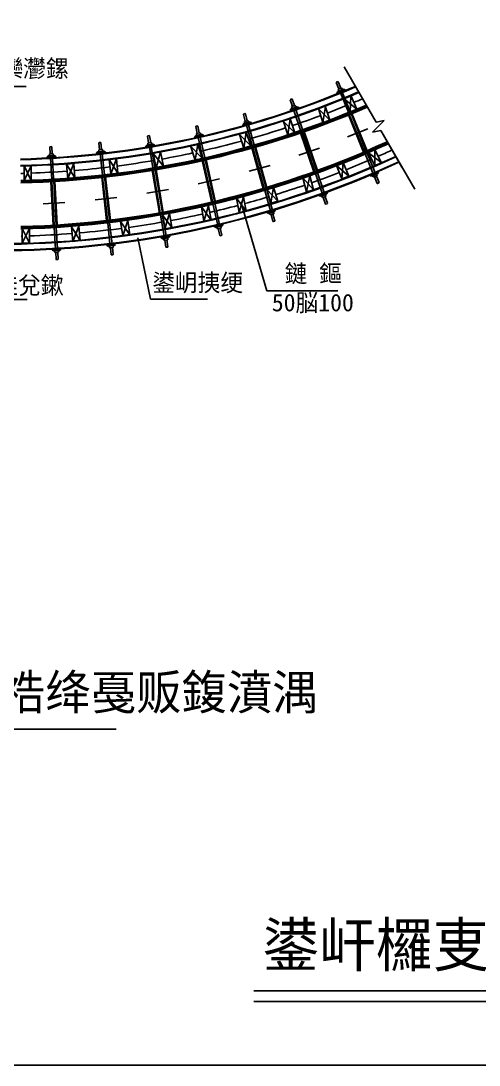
# Model space of a CAD drawing. Header units: metres. Extents: x 0 to 193, y 0 to 136.
# Drawn here: x 58.7 to 96.5, y 0 to 86.2 of the extents above; entities that cross this region are included whole.
import ezdxf

# ---------------------------------------------------------------- set-up
doc = ezdxf.new("R2010")
doc.units = ezdxf.units.M
doc.layers.add(' ', color=7, linetype='Continuous')

msp = doc.modelspace()

# ---------------------------------------------------------------- linework, layer by layer
at = {"layer": ' '}
for p, q in [((85.38, 82.37), (88.02, 77.79)), ((84.79, 80.22), (85.46, 80.49)), ((80.94, 78.8), (81.63, 79.03)), ((77.03, 77.59), (77.72, 77.78)), ((88.69, 77.94), (87.73, 76.97)), ((88.02, 77.79), (88.69, 77.94)), ((73.05, 76.59), (73.75, 76.75)), ((85.68, 76.58), (87.34, 77.26)), ((87.73, 76.97), (88.41, 77.11)), ((88.41, 77.11), (91.21, 72.26)), ((88.41, 77.11), (90.16, 74.08)), ((69.03, 75.81), (69.74, 75.93)), ((60.88, 74.93), (61.6, 74.97)), ((64.97, 75.26), (65.68, 75.34)), ((81.64, 75.08), (83.35, 75.66)), ((58.98, 74.18), (59.58, 74.18)), ((62.48, 74.34), (63.08, 74.39)), ((66, 74.71), (66.6, 74.77)), ((77.55, 73.74), (79.28, 74.23)), ((87.55, 73.38), (88.22, 73.65)), ((73.36, 72.72), (75.12, 73.12)), ((64.85, 71.38), (66.64, 71.58)), ((69.12, 71.94), (70.9, 72.23)), ((83.33, 71.72), (84.01, 71.95)), ((60.55, 71.07), (62.35, 71.16)), ((79.03, 70.31), (79.73, 70.5)), ((74.69, 69.17), (75.39, 69.32)), ((70.28, 68.24), (71, 68.36)), ((61.3, 67.26), (62.02, 67.3)), ((65.81, 67.63), (66.52, 67.71))]:
    msp.add_line(p, q, dxfattribs=at)
for centre, radius, start, end in [((56.9, 149.56), 74.83, 271.36, 293.14), ((56.9, 149.56), 74.88, 271.36, 293.15), ((56.9, 149.56), 75.36, 271.36, 293.19), ((56.9, 149.56), 75.41, 271.36, 293.19), ((56.9, 149.56), 76.01, 292.66, 293.25), ((56.9, 149.56), 76.61, 271.36, 293.32), ((56.9, 149.56), 76.66, 271.36, 293.32), ((56.9, 149.56), 76.7, 271.36, 293.32), ((56.9, 149.56), 76.75, 271.36, 293.32), ((56.9, 149.56), 76.8, 271.36, 293.32), ((56.9, 149.56), 76.01, 290.9, 292.21), ((56.9, 149.56), 76.01, 288.58, 290.45), ((56.9, 149.56), 76.01, 285.73, 288.13), ((56.9, 145.77), 76.61, 271.36, 294.72), ((56.9, 145.77), 76.66, 271.36, 294.73), ((56.9, 145.77), 76.7, 271.36, 294.73), ((56.9, 145.77), 76.75, 271.36, 294.73), ((56.9, 145.77), 76.8, 271.36, 294.74), ((56.9, 149.56), 76.01, 282.62, 285.27), ((56.9, 145.77), 78, 271.36, 294.82), ((56.9, 149.56), 76.01, 280.2, 282.16), ((56.9, 145.77), 77.4, 293.85, 294.74), ((56.9, 145.77), 78.05, 271.36, 294.82), ((56.95, 145.24), 78, 271.36, 294.98), ((56.95, 145.24), 78.05, 271.36, 294.98), ((56.9, 149.56), 76.01, 274.7, 276.93), ((56.9, 149.56), 76.01, 277.38, 279.74), ((56.9, 145.77), 77.4, 291.72, 293.4), ((56.9, 149.56), 76.01, 271.36, 271.57), ((56.9, 149.56), 76.01, 272.02, 274.25), ((56.9, 145.77), 77.4, 289.47, 291.28), ((56.9, 145.77), 77.4, 287.17, 289.03), ((56.9, 145.77), 77.4, 285.2, 286.73), ((56.9, 145.77), 77.4, 282.99, 284.76), ((56.9, 145.77), 77.4, 280.56, 282.54), ((56.9, 145.77), 77.4, 274.92, 277.52), ((56.9, 145.77), 77.4, 277.97, 280.11), ((56.9, 145.77), 77.4, 271.36, 271.42), ((56.9, 145.77), 77.4, 271.86, 274.48)]:
    msp.add_arc(centre, radius, start, end, dxfattribs=at)
for p, q in [((84.76, 81.1), (84.74, 81.07)), ((84.96, 80.54), (84.74, 81.07)), ((84.76, 81.1), (84.87, 81.15)), ((84.87, 81.15), (84.9, 81.13)), ((85.11, 80.6), (84.9, 81.13)), ((53.31, 80.73), (59.16, 80.73)), ((84.79, 80.22), (84.87, 80.34)), ((84.81, 80.16), (84.79, 80.22)), ((84.87, 80.34), (85.31, 80.52)), ((84.89, 80.51), (85.18, 80.63)), ((84.95, 80.38), (84.89, 80.51)), ((85.74, 78.61), (85.09, 80.21)), ((85.24, 80.49), (85.18, 80.63)), ((85.89, 78.68), (85.24, 80.28)), ((85.46, 80.49), (85.31, 80.52)), ((85.46, 80.49), (85.33, 80.44)), ((85.48, 80.43), (85.46, 80.49)), ((80.96, 79.68), (80.95, 79.65)), ((81.13, 79.1), (80.95, 79.65)), ((80.96, 79.68), (81.07, 79.72)), ((81.07, 79.72), (81.1, 79.7)), ((81.29, 79.16), (81.1, 79.7)), ((85.89, 78.61), (85.4, 79.72)), ((86.44, 78.86), (85.4, 79.71)), ((85.89, 78.61), (85.95, 79.95)), ((86.44, 78.86), (85.93, 79.99)), ((77.09, 78.46), (77.08, 78.43)), ((77.23, 77.88), (77.08, 78.43)), ((77.09, 78.46), (77.21, 78.5)), ((77.21, 78.5), (77.24, 78.48)), ((77.39, 77.92), (77.24, 78.48)), ((80.94, 78.8), (81.03, 78.91)), ((80.97, 78.73), (80.94, 78.8)), ((81.03, 78.91), (81.49, 79.07)), ((81.06, 79.08), (81.36, 79.18)), ((81.11, 78.94), (81.06, 79.08)), ((81.8, 77.14), (81.24, 78.77)), ((81.41, 79.04), (81.36, 79.18)), ((81.96, 77.19), (81.4, 78.83)), ((81.63, 79.03), (81.49, 79.07)), ((81.63, 79.03), (81.5, 78.99)), ((81.65, 78.96), (81.63, 79.03)), ((83.64, 77.76), (83.27, 78.92)), ((84.21, 77.95), (83.27, 78.9)), ((83.64, 77.76), (83.84, 79.09)), ((84.21, 77.95), (83.83, 79.13)), ((86.99, 75.32), (85.74, 78.41)), ((87.02, 75.33), (85.77, 78.42)), ((87.06, 75.35), (85.81, 78.43)), ((87.21, 75.41), (85.96, 78.5)), ((87.24, 75.43), (86, 78.51)), ((86.03, 78.52), (86.01, 78.48)), ((87.28, 75.44), (86.03, 78.52)), ((77.03, 77.59), (77.12, 77.7)), ((77.05, 77.52), (77.03, 77.59)), ((77.12, 77.7), (77.58, 77.83)), ((77.16, 77.86), (77.46, 77.94)), ((77.2, 77.72), (77.16, 77.86)), ((77.79, 75.88), (77.33, 77.54)), ((77.5, 77.8), (77.46, 77.94)), ((77.96, 75.93), (77.49, 77.59)), ((77.72, 77.78), (77.58, 77.83)), ((77.72, 77.78), (77.59, 77.74)), ((77.74, 77.71), (77.72, 77.78)), ((80.74, 76.75), (80.35, 77.94)), ((81.31, 76.93), (80.37, 77.89)), ((80.74, 76.75), (80.94, 78.08)), ((81.31, 76.93), (80.94, 78.08)), ((85.82, 78.31), (85.8, 78.27)), ((85.84, 78.26), (85.82, 78.22)), ((85.86, 78.21), (85.84, 78.17)), ((85.88, 78.16), (85.86, 78.12)), ((85.94, 78.01), (85.92, 77.97)), ((85.96, 77.96), (85.94, 77.92)), ((85.98, 77.91), (85.96, 77.87)), ((86, 77.86), (85.98, 77.82)), ((86.06, 77.71), (86.04, 77.67)), ((86.08, 77.66), (86.06, 77.62)), ((86.09, 78.37), (86.07, 78.33)), ((86.11, 78.32), (86.09, 78.28)), ((86.13, 78.27), (86.11, 78.23)), ((86.15, 78.22), (86.13, 78.18)), ((86.21, 78.07), (86.19, 78.03)), ((86.23, 78.02), (86.21, 77.98)), ((86.25, 77.97), (86.23, 77.93)), ((86.27, 77.92), (86.25, 77.88)), ((86.33, 77.77), (86.31, 77.73)), ((69.19, 76.68), (69.17, 76.65)), ((69.19, 76.68), (69.31, 76.7)), ((69.31, 76.7), (69.33, 76.68)), ((69.43, 76.11), (69.33, 76.68)), ((73.05, 76.59), (73.15, 76.7)), ((73.16, 77.46), (73.15, 77.43)), ((73.27, 76.87), (73.15, 77.43)), ((73.15, 76.7), (73.62, 76.8)), ((73.16, 77.46), (73.28, 77.49)), ((73.2, 76.86), (73.51, 76.92)), ((73.23, 76.72), (73.2, 76.86)), ((73.28, 77.49), (73.31, 77.47)), ((73.44, 76.91), (73.31, 77.47)), ((73.54, 76.78), (73.51, 76.92)), ((73.75, 76.75), (73.62, 76.8)), ((73.75, 76.75), (73.62, 76.72)), ((73.77, 76.68), (73.75, 76.75)), ((77.11, 75.66), (76.73, 76.85)), ((77.68, 75.84), (76.74, 76.8)), ((77.11, 75.66), (77.31, 76.98)), ((77.68, 75.84), (77.31, 76.98)), ((82.9, 73.71), (81.8, 76.93)), ((82.93, 73.72), (81.83, 76.94)), ((81.87, 76.84), (81.85, 76.79)), ((83.03, 73.55), (81.86, 76.96)), ((81.89, 76.78), (81.86, 76.74)), ((81.9, 76.73), (81.88, 76.69)), ((81.92, 76.68), (81.9, 76.64)), ((83.19, 73.6), (82.02, 77.01)), ((83.16, 73.8), (82.06, 77.02)), ((82.09, 77.03), (82.07, 76.99)), ((83.19, 73.81), (82.09, 77.03)), ((82.14, 76.88), (82.12, 76.83)), ((82.16, 76.83), (82.14, 76.78)), ((82.18, 76.78), (82.16, 76.73)), ((82.2, 76.73), (82.17, 76.68)), ((86.18, 77.41), (86.16, 77.37)), ((86.2, 77.36), (86.18, 77.32)), ((86.22, 77.31), (86.2, 77.27)), ((86.24, 77.26), (86.22, 77.22)), ((86.3, 77.11), (86.28, 77.07)), ((86.32, 77.06), (86.3, 77.02)), ((86.34, 77.01), (86.32, 76.97)), ((86.36, 76.96), (86.34, 76.92)), ((86.42, 76.81), (86.4, 76.77)), ((86.44, 76.76), (86.42, 76.72)), ((86.45, 77.47), (86.43, 77.43)), ((86.46, 76.72), (86.44, 76.67)), ((86.47, 77.42), (86.45, 77.38)), ((86.49, 77.37), (86.48, 77.33)), ((86.52, 77.32), (86.5, 77.28)), ((86.58, 77.17), (86.56, 77.13)), ((86.6, 77.12), (86.58, 77.08)), ((86.62, 77.07), (86.6, 77.03)), ((86.64, 77.02), (86.62, 76.98)), ((86.7, 76.87), (86.68, 76.83)), ((86.72, 76.82), (86.7, 76.78)), ((86.74, 76.77), (86.72, 76.73)), ((86.76, 76.72), (86.74, 76.68)), ((65.17, 76.11), (65.15, 76.09)), ((65.21, 75.52), (65.15, 76.09)), ((65.17, 76.11), (65.29, 76.13)), ((65.29, 76.13), (65.32, 76.11)), ((65.38, 75.53), (65.32, 76.11)), ((69.03, 75.81), (69.13, 75.92)), ((69.13, 75.92), (69.61, 75.99)), ((69.26, 76.08), (69.17, 76.65)), ((69.19, 76.07), (69.5, 76.12)), ((69.21, 75.93), (69.19, 76.07)), ((69.52, 75.98), (69.5, 76.12)), ((69.74, 75.93), (69.6, 75.91)), ((69.74, 75.93), (69.61, 75.99)), ((69.75, 75.86), (69.74, 75.93)), ((73.11, 74.65), (72.72, 75.84)), ((73.07, 76.52), (73.05, 76.59)), ((73.11, 74.65), (73.31, 75.98)), ((73.68, 74.83), (73.31, 75.98)), ((73.72, 74.85), (73.35, 76.53)), ((73.89, 74.88), (73.51, 76.57)), ((81.97, 76.53), (81.95, 76.48)), ((81.99, 76.48), (81.97, 76.43)), ((82.01, 76.43), (81.98, 76.38)), ((82.02, 76.38), (82, 76.33)), ((82.08, 76.22), (82.05, 76.18)), ((82.09, 76.17), (82.07, 76.13)), ((82.18, 75.92), (82.16, 75.87)), ((82.2, 75.87), (82.18, 75.82)), ((82.22, 75.82), (82.19, 75.77)), ((82.25, 76.57), (82.23, 76.53)), ((82.27, 76.52), (82.24, 76.48)), ((82.28, 76.47), (82.26, 76.43)), ((82.3, 76.42), (82.28, 76.38)), ((82.35, 76.27), (82.33, 76.22)), ((82.46, 75.96), (82.44, 75.92)), ((82.48, 75.91), (82.45, 75.87)), ((82.49, 75.86), (82.47, 75.81)), ((86.48, 76.67), (86.46, 76.62)), ((86.54, 76.52), (86.52, 76.47)), ((86.56, 76.47), (86.54, 76.42)), ((86.58, 76.42), (86.56, 76.37)), ((86.6, 76.37), (86.58, 76.32)), ((86.67, 76.22), (86.65, 76.17)), ((87.06, 75.35), (86.67, 76.3)), ((86.69, 76.17), (86.67, 76.12)), ((86.71, 76.12), (86.69, 76.07)), ((86.73, 76.07), (86.71, 76.02)), ((86.79, 75.92), (86.77, 75.87)), ((86.81, 75.87), (86.79, 75.82)), ((86.82, 76.57), (86.8, 76.53)), ((86.83, 75.82), (86.81, 75.77)), ((86.84, 76.52), (86.82, 76.48)), ((87.21, 75.41), (86.83, 76.36)), ((86.86, 76.47), (86.84, 76.43)), ((86.88, 76.42), (86.86, 76.38)), ((86.94, 76.27), (86.92, 76.23)), ((86.96, 76.23), (86.94, 76.18)), ((86.98, 76.18), (86.96, 76.13)), ((87, 76.13), (86.98, 76.08)), ((87.06, 75.98), (87.04, 75.93)), ((87.08, 75.93), (87.06, 75.88)), ((87.1, 75.88), (87.08, 75.83)), ((87.12, 75.83), (87.1, 75.78)), ((60.88, 74.93), (60.99, 75.02)), ((60.99, 75.02), (61.47, 75.05)), ((61.07, 75.17), (61.38, 75.18)), ((61.08, 75.02), (61.07, 75.17)), ((61.13, 75.77), (61.11, 75.75)), ((61.14, 75.17), (61.11, 75.75)), ((61.13, 75.77), (61.25, 75.78)), ((61.25, 75.78), (61.28, 75.76)), ((61.31, 75.18), (61.28, 75.76)), ((61.39, 75.04), (61.38, 75.18)), ((61.6, 74.97), (61.46, 74.96)), ((61.6, 74.97), (61.47, 75.05)), ((61.6, 74.9), (61.6, 74.97)), ((64.97, 75.26), (65.08, 75.36)), ((64.97, 75.19), (64.97, 75.26)), ((65.08, 75.36), (65.55, 75.41)), ((65.14, 75.51), (65.45, 75.54)), ((65.16, 75.36), (65.14, 75.51)), ((65.44, 73.45), (65.25, 75.17)), ((65.61, 73.47), (65.42, 75.19)), ((65.47, 75.4), (65.45, 75.54)), ((65.68, 75.34), (65.55, 75.41)), ((65.68, 75.34), (65.55, 75.32)), ((65.69, 75.27), (65.68, 75.34)), ((69.04, 75.74), (69.03, 75.81)), ((69.6, 74.04), (69.32, 75.74)), ((69.77, 74.06), (69.48, 75.77)), ((70.48, 74.17), (69.64, 75.22)), ((69.89, 74.04), (69.64, 75.22)), ((69.89, 74.04), (70.23, 75.34)), ((70.48, 74.17), (70.23, 75.34)), ((73.68, 74.83), (72.74, 75.79)), ((78.75, 72.21), (77.78, 75.68)), ((78.79, 72.22), (77.81, 75.69)), ((77.84, 75.58), (77.82, 75.53)), ((77.86, 75.52), (77.83, 75.48)), ((78.82, 72.23), (77.85, 75.7)), ((77.87, 75.47), (77.85, 75.43)), ((77.89, 75.42), (77.86, 75.38)), ((77.93, 75.26), (77.91, 75.22)), ((77.95, 75.21), (77.92, 75.17)), ((77.96, 75.16), (77.93, 75.12)), ((77.97, 75.11), (77.95, 75.06)), ((78.98, 72.28), (78.01, 75.74)), ((79.02, 72.29), (78.04, 75.75)), ((78.08, 75.76), (78.05, 75.72)), ((79.05, 72.3), (78.08, 75.76)), ((78.12, 75.61), (78.1, 75.56)), ((78.14, 75.55), (78.11, 75.51)), ((78.15, 75.5), (78.13, 75.46)), ((78.17, 75.45), (78.14, 75.41)), ((78.21, 75.29), (78.18, 75.25)), ((78.22, 75.24), (78.2, 75.2)), ((78.24, 75.19), (78.21, 75.15)), ((78.25, 75.14), (78.23, 75.09)), ((78.3, 74.98), (78.27, 74.94)), ((82.23, 75.76), (82.21, 75.72)), ((82.29, 75.61), (82.26, 75.57)), ((82.3, 75.56), (82.28, 75.51)), ((82.32, 75.51), (82.3, 75.46)), ((82.34, 75.46), (82.32, 75.41)), ((82.39, 75.31), (82.37, 75.26)), ((82.41, 75.25), (82.39, 75.21)), ((82.43, 75.2), (82.4, 75.16)), ((82.44, 75.15), (82.42, 75.11)), ((82.49, 75), (82.47, 74.95)), ((82.51, 75.81), (82.49, 75.76)), ((82.56, 75.66), (82.54, 75.61)), ((82.58, 75.61), (82.56, 75.56)), ((82.6, 75.55), (82.57, 75.51)), ((82.61, 75.5), (82.59, 75.46)), ((82.67, 75.35), (82.64, 75.3)), ((82.68, 75.3), (82.66, 75.25)), ((82.7, 75.25), (82.68, 75.2)), ((82.72, 75.2), (82.7, 75.15)), ((82.77, 75.04), (82.75, 75)), ((82.79, 74.99), (82.77, 74.95)), ((86.85, 75.77), (86.83, 75.72)), ((86.92, 75.59), (86.87, 75.61)), ((86.91, 75.62), (86.89, 75.57)), ((86.94, 75.54), (86.89, 75.56)), ((86.93, 75.57), (86.91, 75.52)), ((86.96, 75.49), (86.91, 75.51)), ((86.95, 75.52), (86.93, 75.47)), ((86.97, 75.47), (86.95, 75.42)), ((87.02, 75.34), (86.97, 75.36)), ((87.18, 75.69), (87.13, 75.71)), ((87.13, 75.17), (87.78, 73.54)), ((87.2, 75.64), (87.15, 75.66)), ((87.18, 75.68), (87.16, 75.63)), ((87.2, 75.63), (87.18, 75.58)), ((87.22, 75.58), (87.2, 75.53)), ((87.26, 75.49), (87.21, 75.51)), ((87.24, 75.53), (87.22, 75.48)), ((87.28, 75.44), (87.23, 75.46)), ((87.28, 75.23), (87.94, 73.61)), ((87.91, 74.21), (87.38, 75.29)), ((88.44, 74.48), (87.38, 75.29)), ((87.91, 74.21), (87.92, 75.55)), ((88.44, 74.48), (87.92, 75.55)), ((59.58, 72.98), (58.98, 74.18)), ((58.98, 72.98), (59.58, 74.18)), ((58.98, 72.98), (58.98, 74.18)), ((59.58, 72.98), (59.58, 74.18)), ((60.88, 74.86), (60.88, 74.93)), ((61.26, 73.1), (61.16, 74.83)), ((61.42, 73.11), (61.33, 74.83)), ((62.58, 73.14), (62.48, 74.34)), ((63.18, 73.2), (62.48, 74.34)), ((62.58, 73.14), (63.08, 74.39)), ((63.18, 73.2), (63.08, 74.39)), ((66.73, 73.58), (66, 74.71)), ((66.13, 73.52), (66, 74.71)), ((66.13, 73.52), (66.6, 74.77)), ((66.73, 73.58), (66.6, 74.77)), ((74.48, 71.13), (73.69, 74.64)), ((74.51, 71.14), (73.73, 74.65)), ((73.76, 74.54), (73.73, 74.5)), ((73.77, 74.49), (73.74, 74.44)), ((73.78, 74.43), (73.75, 74.39)), ((73.79, 74.38), (73.76, 74.34)), ((74.55, 71.15), (73.77, 74.66)), ((73.83, 74.22), (73.8, 74.18)), ((73.84, 74.17), (73.81, 74.13)), ((73.85, 74.12), (73.82, 74.08)), ((74.71, 71.18), (73.93, 74.7)), ((74.75, 71.19), (73.96, 74.7)), ((74, 74.71), (73.97, 74.67)), ((74.78, 71.2), (74, 74.71)), ((74.03, 74.55), (74.01, 74.51)), ((74.05, 74.5), (74.02, 74.46)), ((74.06, 74.45), (74.03, 74.4)), ((74.07, 74.39), (74.04, 74.35)), ((74.11, 74.24), (74.08, 74.19)), ((74.12, 74.18), (74.09, 74.14)), ((74.13, 74.13), (74.1, 74.09)), ((78.02, 74.95), (77.99, 74.91)), ((78.03, 74.9), (78.01, 74.86)), ((78.11, 74.64), (78.08, 74.6)), ((78.12, 74.59), (78.1, 74.55)), ((78.13, 74.54), (78.11, 74.49)), ((78.15, 74.49), (78.12, 74.44)), ((78.19, 74.33), (78.17, 74.29)), ((78.21, 74.28), (78.18, 74.23)), ((78.22, 74.23), (78.2, 74.18)), ((78.24, 74.18), (78.21, 74.13)), ((78.38, 74.67), (78.36, 74.63)), ((78.4, 74.62), (78.37, 74.58)), ((78.41, 74.57), (78.39, 74.52)), ((78.43, 74.52), (78.4, 74.47)), ((78.47, 74.36), (78.45, 74.32)), ((78.49, 74.31), (78.46, 74.26)), ((78.5, 74.26), (78.48, 74.21)), ((78.52, 74.2), (78.49, 74.16)), ((82.51, 74.95), (82.49, 74.9)), ((82.53, 74.9), (82.51, 74.85)), ((82.55, 74.85), (82.52, 74.8)), ((82.6, 74.69), (82.58, 74.65)), ((82.62, 74.64), (82.59, 74.6)), ((83.03, 73.55), (82.61, 74.78)), ((82.63, 74.59), (82.61, 74.55)), ((82.65, 74.54), (82.63, 74.5)), ((82.7, 74.39), (82.68, 74.34)), ((82.72, 74.34), (82.7, 74.29)), ((82.74, 74.29), (82.72, 74.24)), ((82.76, 74.23), (82.73, 74.19)), ((83.19, 73.6), (82.77, 74.83)), ((82.81, 74.94), (82.78, 74.9)), ((82.82, 74.89), (82.8, 74.85)), ((82.88, 74.74), (82.85, 74.69)), ((82.89, 74.69), (82.87, 74.64)), ((82.91, 74.64), (82.89, 74.59)), ((82.93, 74.59), (82.91, 74.54)), ((82.98, 74.43), (82.96, 74.39)), ((83, 74.38), (82.98, 74.34)), ((83.02, 74.33), (82.99, 74.28)), ((83.03, 74.28), (83.01, 74.23)), ((83.08, 74.14), (83.04, 74.16)), ((83.1, 74.09), (83.05, 74.11)), ((83.08, 74.13), (83.06, 74.08)), ((85.77, 73.35), (84.75, 74.22)), ((85.21, 73.12), (84.75, 74.22)), ((85.21, 73.12), (85.3, 74.46)), ((85.77, 73.35), (85.3, 74.46)), ((65.79, 69.68), (65.39, 73.26)), ((65.82, 69.68), (65.43, 73.26)), ((65.86, 69.68), (65.46, 73.26)), ((66.02, 69.7), (65.63, 73.28)), ((66.06, 69.71), (65.67, 73.29)), ((65.7, 73.29), (65.67, 73.25)), ((66.1, 69.71), (65.7, 73.29)), ((70.15, 70.28), (69.56, 73.84)), ((69.62, 73.73), (69.59, 73.69)), ((70.19, 70.29), (69.6, 73.84)), ((69.63, 73.67), (69.6, 73.63)), ((69.63, 73.62), (69.6, 73.58)), ((69.64, 73.57), (69.61, 73.53)), ((70.22, 70.3), (69.63, 73.85)), ((69.67, 73.41), (69.64, 73.37)), ((69.68, 73.36), (69.65, 73.31)), ((69.69, 73.3), (69.66, 73.26)), ((69.7, 73.25), (69.67, 73.21)), ((70.39, 70.32), (69.8, 73.87)), ((70.42, 70.33), (69.83, 73.88)), ((69.87, 73.89), (69.84, 73.84)), ((70.46, 70.34), (69.87, 73.89)), ((69.9, 73.73), (69.87, 73.68)), ((69.91, 73.67), (69.88, 73.63)), ((69.91, 73.62), (69.88, 73.58)), ((69.92, 73.57), (69.89, 73.53)), ((69.95, 73.41), (69.92, 73.37)), ((69.96, 73.35), (69.93, 73.31)), ((69.97, 73.3), (69.94, 73.26)), ((69.98, 73.25), (69.95, 73.21)), ((73.86, 74.07), (73.83, 74.02)), ((73.9, 73.91), (73.87, 73.86)), ((73.91, 73.86), (73.88, 73.81)), ((73.97, 73.59), (73.94, 73.55)), ((73.98, 73.54), (73.95, 73.5)), ((73.99, 73.49), (73.96, 73.44)), ((74, 73.43), (73.97, 73.39)), ((74.04, 73.28), (74.01, 73.23)), ((74.14, 74.08), (74.11, 74.04)), ((74.18, 73.92), (74.15, 73.88)), ((74.25, 73.61), (74.22, 73.56)), ((74.26, 73.55), (74.23, 73.51)), ((74.27, 73.5), (74.24, 73.46)), ((74.28, 73.45), (74.25, 73.41)), ((74.32, 73.29), (74.29, 73.25)), ((74.33, 73.24), (74.3, 73.19)), ((78.28, 74.02), (78.26, 73.98)), ((78.3, 73.97), (78.27, 73.92)), ((78.31, 73.92), (78.29, 73.87)), ((78.32, 73.86), (78.3, 73.82)), ((78.37, 73.71), (78.34, 73.66)), ((78.38, 73.66), (78.36, 73.61)), ((78.4, 73.6), (78.37, 73.56)), ((78.41, 73.55), (78.39, 73.51)), ((78.46, 73.4), (78.43, 73.35)), ((78.47, 73.35), (78.45, 73.3)), ((78.49, 73.29), (78.46, 73.25)), ((78.82, 72.23), (78.47, 73.48)), ((78.5, 73.24), (78.47, 73.2)), ((78.56, 74.05), (78.53, 74)), ((78.57, 74), (78.55, 73.95)), ((78.59, 73.95), (78.56, 73.9)), ((78.6, 73.89), (78.58, 73.85)), ((78.65, 73.74), (78.62, 73.69)), ((78.98, 72.28), (78.63, 73.52)), ((78.66, 73.69), (78.64, 73.64)), ((78.68, 73.63), (78.65, 73.59)), ((78.69, 73.58), (78.67, 73.54)), ((78.73, 73.43), (78.71, 73.38)), ((78.75, 73.37), (78.72, 73.33)), ((78.76, 73.32), (78.74, 73.28)), ((78.78, 73.27), (78.75, 73.23)), ((82.29, 72.05), (82.56, 73.37)), ((82.87, 72.21), (82.56, 73.37)), ((82.82, 74.06), (82.77, 74.08)), ((82.81, 74.08), (82.79, 74.04)), ((82.83, 74), (82.79, 74.03)), ((82.83, 74.03), (82.8, 73.99)), ((82.85, 73.95), (82.81, 73.98)), ((82.84, 73.98), (82.82, 73.93)), ((82.86, 73.93), (82.84, 73.88)), ((82.9, 73.8), (82.86, 73.82)), ((82.92, 73.75), (82.88, 73.77)), ((82.91, 73.78), (82.89, 73.73)), ((83.03, 73.55), (83.58, 71.93)), ((83.1, 74.08), (83.08, 74.03)), ((83.12, 74.02), (83.1, 73.98)), ((83.15, 73.93), (83.1, 73.96)), ((83.14, 73.97), (83.11, 73.93)), ((83.17, 73.88), (83.12, 73.91)), ((83.19, 73.83), (83.14, 73.85)), ((83.19, 73.61), (83.74, 71.99)), ((85.21, 73.12), (85.77, 73.35)), ((87.53, 73.45), (87.55, 73.38)), ((87.55, 73.38), (87.7, 73.35)), ((87.7, 73.35), (88.14, 73.53)), ((87.77, 73.38), (87.83, 73.25)), ((87.83, 73.25), (88.12, 73.37)), ((87.9, 73.28), (88.11, 72.74)), ((88.05, 73.34), (88.27, 72.81)), ((88.06, 73.5), (88.12, 73.37)), ((88.22, 73.65), (88.1, 73.6)), ((88.22, 73.65), (88.14, 73.53)), ((88.2, 73.72), (88.22, 73.65)), ((61.39, 69.31), (61.19, 72.9)), ((61.24, 72.79), (61.2, 72.75)), ((61.24, 72.74), (61.21, 72.7)), ((61.24, 72.68), (61.21, 72.65)), ((61.25, 72.63), (61.21, 72.59)), ((61.25, 72.47), (61.22, 72.43)), ((61.26, 72.41), (61.22, 72.38)), ((61.43, 69.31), (61.23, 72.91)), ((61.46, 69.31), (61.27, 72.91)), ((61.63, 69.32), (61.43, 72.92)), ((61.67, 69.32), (61.47, 72.92)), ((61.51, 72.92), (61.47, 72.88)), ((61.52, 72.76), (61.48, 72.72)), ((61.52, 72.71), (61.48, 72.67)), ((61.52, 72.65), (61.49, 72.61)), ((61.52, 72.6), (61.49, 72.56)), ((61.53, 72.44), (61.5, 72.4)), ((61.54, 72.38), (61.5, 72.34)), ((61.7, 69.33), (61.51, 72.92)), ((65.44, 73.14), (65.41, 73.1)), ((65.45, 73.09), (65.41, 73.05)), ((65.45, 73.04), (65.42, 73)), ((65.46, 72.98), (65.43, 72.94)), ((65.48, 72.82), (65.44, 72.78)), ((65.48, 72.77), (65.45, 72.73)), ((65.49, 72.72), (65.46, 72.68)), ((65.49, 72.66), (65.46, 72.62)), ((65.51, 72.5), (65.48, 72.46)), ((65.52, 72.45), (65.48, 72.41)), ((65.72, 73.13), (65.69, 73.09)), ((65.73, 73.07), (65.69, 73.03)), ((65.73, 73.02), (65.7, 72.98)), ((65.74, 72.97), (65.71, 72.93)), ((65.75, 72.81), (65.72, 72.77)), ((65.76, 72.75), (65.73, 72.71)), ((65.77, 72.7), (65.73, 72.66)), ((65.77, 72.65), (65.74, 72.61)), ((65.79, 72.48), (65.76, 72.45)), ((69.72, 73.09), (69.69, 73.05)), ((69.73, 73.04), (69.7, 73)), ((69.78, 72.77), (69.75, 72.73)), ((69.78, 72.72), (69.75, 72.68)), ((69.79, 72.66), (69.76, 72.62)), ((69.8, 72.61), (69.77, 72.57)), ((69.83, 72.45), (69.8, 72.41)), ((69.84, 72.4), (69.81, 72.36)), ((70, 73.09), (69.97, 73.05)), ((70.06, 72.77), (70.03, 72.73)), ((70.06, 72.72), (70.03, 72.67)), ((70.07, 72.66), (70.04, 72.62)), ((70.08, 72.61), (70.05, 72.57)), ((70.11, 72.45), (70.08, 72.41)), ((70.12, 72.4), (70.09, 72.36)), ((74.05, 73.22), (74.02, 73.18)), ((74.06, 73.17), (74.03, 73.13)), ((74.07, 73.12), (74.04, 73.08)), ((74.11, 72.96), (74.08, 72.92)), ((74.12, 72.91), (74.09, 72.87)), ((74.13, 72.86), (74.1, 72.81)), ((74.14, 72.8), (74.11, 72.76)), ((74.18, 72.65), (74.15, 72.6)), ((74.19, 72.59), (74.16, 72.55)), ((74.2, 72.54), (74.17, 72.5)), ((74.21, 72.49), (74.19, 72.44)), ((74.55, 71.15), (74.27, 72.41)), ((74.34, 73.19), (74.31, 73.14)), ((74.35, 73.13), (74.32, 73.09)), ((74.39, 72.98), (74.36, 72.93)), ((74.4, 72.92), (74.37, 72.88)), ((74.41, 72.87), (74.38, 72.83)), ((74.42, 72.82), (74.39, 72.77)), ((74.46, 72.66), (74.43, 72.62)), ((74.71, 71.18), (74.43, 72.45)), ((74.47, 72.61), (74.44, 72.56)), ((74.48, 72.55), (74.45, 72.51)), ((74.49, 72.5), (74.46, 72.46)), ((78.54, 73.09), (78.52, 73.04)), ((78.56, 73.03), (78.53, 72.99)), ((78.57, 72.98), (78.55, 72.94)), ((78.59, 72.93), (78.56, 72.89)), ((78.64, 72.75), (78.59, 72.77)), ((78.63, 72.77), (78.61, 72.73)), ((78.65, 72.7), (78.61, 72.72)), ((78.65, 72.72), (78.62, 72.68)), ((78.67, 72.64), (78.62, 72.67)), ((78.66, 72.67), (78.64, 72.63)), ((78.67, 72.62), (78.65, 72.57)), ((78.71, 72.49), (78.67, 72.51)), ((78.73, 72.44), (78.68, 72.46)), ((78.72, 72.46), (78.69, 72.42)), ((78.74, 72.38), (78.7, 72.41)), ((78.73, 72.41), (78.71, 72.37)), ((78.82, 73.12), (78.8, 73.07)), ((78.84, 73.06), (78.81, 73.02)), ((78.85, 73.01), (78.83, 72.97)), ((78.87, 72.96), (78.84, 72.92)), ((78.91, 72.82), (78.86, 72.84)), ((78.91, 72.8), (78.88, 72.76)), ((78.92, 72.76), (78.88, 72.79)), ((78.92, 72.75), (78.9, 72.71)), ((78.94, 72.7), (78.91, 72.66)), ((78.96, 72.61), (78.92, 72.63)), ((78.95, 72.65), (78.93, 72.6)), ((78.98, 72.56), (78.93, 72.58)), ((78.99, 72.5), (78.95, 72.53)), ((79.01, 72.45), (78.96, 72.48)), ((79, 72.49), (78.97, 72.45)), ((79.01, 72.44), (78.99, 72.4)), ((79.03, 72.39), (79, 72.34)), ((79.35, 71.1), (79.57, 72.42)), ((79.92, 71.27), (79.57, 72.42)), ((82.87, 72.21), (81.98, 73.21)), ((82.29, 72.05), (81.98, 73.21)), ((88.14, 72.73), (88.11, 72.74)), ((88.14, 72.73), (88.25, 72.78)), ((88.25, 72.78), (88.27, 72.81)), ((61.26, 72.36), (61.23, 72.32)), ((61.26, 72.31), (61.23, 72.27)), ((61.27, 72.15), (61.24, 72.11)), ((61.28, 72.09), (61.24, 72.05)), ((61.29, 71.82), (61.26, 71.78)), ((61.29, 71.77), (61.26, 71.73)), ((61.3, 71.71), (61.26, 71.68)), ((61.3, 71.66), (61.27, 71.62)), ((61.54, 72.33), (61.51, 72.29)), ((61.54, 72.27), (61.51, 72.24)), ((61.55, 72.11), (61.52, 72.08)), ((61.57, 71.79), (61.53, 71.75)), ((61.57, 71.74), (61.54, 71.7)), ((61.57, 71.68), (61.54, 71.64)), ((61.58, 71.63), (61.54, 71.59)), ((65.55, 72.18), (65.51, 72.14)), ((65.55, 72.13), (65.52, 72.09)), ((65.56, 72.07), (65.53, 72.03)), ((65.56, 72.02), (65.53, 71.98)), ((65.58, 71.86), (65.55, 71.82)), ((65.59, 71.81), (65.56, 71.77)), ((65.59, 71.75), (65.56, 71.71)), ((65.6, 71.7), (65.57, 71.66)), ((65.62, 71.54), (65.58, 71.5)), ((65.83, 72.16), (65.79, 72.12)), ((65.83, 72.11), (65.8, 72.07)), ((65.84, 72.06), (65.81, 72.02)), ((65.84, 72), (65.81, 71.96)), ((65.86, 71.84), (65.83, 71.8)), ((65.87, 71.79), (65.83, 71.75)), ((65.87, 71.73), (65.84, 71.7)), ((65.88, 71.68), (65.85, 71.64)), ((65.9, 71.52), (65.86, 71.48)), ((69.85, 72.35), (69.82, 72.3)), ((69.85, 72.29), (69.83, 72.25)), ((69.88, 72.13), (69.85, 72.09)), ((69.89, 72.08), (69.86, 72.04)), ((69.9, 72.03), (69.87, 71.99)), ((69.91, 71.97), (69.88, 71.93)), ((69.93, 71.81), (69.9, 71.77)), ((69.94, 71.76), (69.91, 71.72)), ((69.95, 71.71), (69.92, 71.67)), ((69.96, 71.65), (69.93, 71.61)), ((70.22, 70.3), (70.01, 71.57)), ((70.13, 72.34), (70.1, 72.3)), ((70.13, 72.29), (70.11, 72.25)), ((70.16, 72.13), (70.13, 72.09)), ((70.17, 72.08), (70.14, 72.04)), ((70.18, 72.03), (70.15, 71.98)), ((70.19, 71.97), (70.16, 71.93)), ((70.21, 71.81), (70.18, 71.77)), ((70.39, 70.32), (70.18, 71.6)), ((70.22, 71.76), (70.19, 71.72)), ((70.23, 71.71), (70.2, 71.66)), ((70.24, 71.65), (70.21, 71.61)), ((74.25, 72.33), (74.22, 72.29)), ((74.26, 72.28), (74.23, 72.23)), ((74.27, 72.22), (74.24, 72.18)), ((74.28, 72.17), (74.26, 72.13)), ((74.32, 72.01), (74.29, 71.97)), ((74.33, 71.96), (74.3, 71.92)), ((74.34, 71.91), (74.31, 71.87)), ((74.35, 71.86), (74.33, 71.81)), ((74.39, 71.67), (74.35, 71.7)), ((74.39, 71.7), (74.36, 71.66)), ((74.41, 71.62), (74.36, 71.65)), ((74.4, 71.65), (74.37, 71.6)), ((74.42, 71.57), (74.38, 71.59)), ((74.41, 71.59), (74.38, 71.55)), ((74.42, 71.54), (74.4, 71.5)), ((74.53, 72.34), (74.5, 72.3)), ((74.54, 72.29), (74.51, 72.25)), ((74.55, 72.24), (74.52, 72.2)), ((74.56, 72.19), (74.54, 72.14)), ((74.6, 72.03), (74.57, 71.99)), ((74.61, 71.98), (74.58, 71.93)), ((74.62, 71.92), (74.59, 71.88)), ((74.63, 71.87), (74.61, 71.83)), ((74.67, 71.72), (74.62, 71.75)), ((74.68, 71.67), (74.63, 71.7)), ((74.67, 71.71), (74.64, 71.67)), ((74.68, 71.66), (74.65, 71.62)), ((74.69, 71.61), (74.66, 71.56)), ((74.71, 71.51), (74.67, 71.54)), ((74.7, 71.56), (74.68, 71.51)), ((76.72, 70.35), (76.51, 71.53)), ((77.31, 70.45), (76.51, 71.53)), ((76.72, 70.35), (77.1, 71.64)), ((77.31, 70.45), (77.1, 71.64)), ((78.76, 72.33), (78.71, 72.36)), ((78.75, 72.36), (78.72, 72.32)), ((78.76, 72.31), (78.74, 72.26)), ((78.84, 72.17), (79.32, 70.47)), ((79.92, 71.27), (79, 72.24)), ((79.35, 71.1), (79, 72.24)), ((79, 72.22), (79.48, 70.52)), ((79.05, 72.3), (79.01, 72.32)), ((79.04, 72.34), (79.02, 72.29)), ((82.29, 72.05), (82.87, 72.21)), ((83.31, 71.78), (83.33, 71.72)), ((83.33, 71.72), (83.47, 71.68)), ((83.47, 71.68), (83.92, 71.83)), ((83.55, 71.7), (83.6, 71.57)), ((83.6, 71.57), (83.89, 71.67)), ((83.66, 71.59), (83.85, 71.04)), ((83.82, 71.64), (84.01, 71.1)), ((83.84, 71.8), (83.89, 71.67)), ((84.01, 71.95), (83.88, 71.9)), ((84.01, 71.95), (83.92, 71.83)), ((83.99, 72.02), (84.01, 71.95)), ((61.31, 71.5), (61.27, 71.46)), ((61.31, 71.45), (61.28, 71.41)), ((61.31, 71.39), (61.28, 71.35)), ((61.32, 71.34), (61.28, 71.3)), ((61.33, 71.18), (61.29, 71.14)), ((61.33, 71.12), (61.29, 71.09)), ((61.33, 71.07), (61.3, 71.03)), ((61.33, 71.02), (61.3, 70.98)), ((61.34, 70.85), (61.31, 70.82)), ((61.35, 70.8), (61.31, 70.76)), ((61.35, 70.75), (61.32, 70.71)), ((61.35, 70.69), (61.32, 70.65)), ((61.59, 71.47), (61.55, 71.43)), ((61.59, 71.41), (61.56, 71.38)), ((61.59, 71.36), (61.56, 71.32)), ((61.6, 71.31), (61.56, 71.27)), ((61.6, 71.14), (61.57, 71.11)), ((61.61, 71.09), (61.57, 71.05)), ((61.61, 71.04), (61.58, 71)), ((61.61, 70.98), (61.58, 70.95)), ((61.62, 70.82), (61.59, 70.78)), ((61.62, 70.77), (61.59, 70.73)), ((61.63, 70.71), (61.59, 70.68)), ((61.63, 70.66), (61.6, 70.62)), ((65.62, 71.48), (65.59, 71.44)), ((65.63, 71.43), (65.6, 71.39)), ((65.63, 71.38), (65.6, 71.34)), ((65.65, 71.22), (65.62, 71.18)), ((65.66, 71.16), (65.63, 71.12)), ((65.66, 71.11), (65.63, 71.07)), ((65.67, 71.06), (65.64, 71.02)), ((65.69, 70.89), (65.66, 70.86)), ((65.69, 70.84), (65.66, 70.8)), ((65.7, 70.79), (65.67, 70.75)), ((65.71, 70.73), (65.67, 70.69)), ((65.86, 69.68), (65.72, 70.97)), ((65.9, 71.47), (65.87, 71.43)), ((65.91, 71.41), (65.88, 71.37)), ((65.91, 71.36), (65.88, 71.32)), ((66.02, 69.7), (65.88, 70.99)), ((65.93, 71.2), (65.9, 71.16)), ((65.94, 71.15), (65.91, 71.11)), ((65.94, 71.09), (65.91, 71.05)), ((65.95, 71.04), (65.92, 71)), ((65.97, 70.88), (65.94, 70.84)), ((65.97, 70.82), (65.94, 70.78)), ((65.98, 70.77), (65.95, 70.73)), ((65.98, 70.72), (65.95, 70.68)), ((69.99, 71.5), (69.96, 71.45)), ((70, 71.44), (69.97, 71.4)), ((70, 71.39), (69.98, 71.35)), ((70.01, 71.34), (69.98, 71.29)), ((70.04, 71.18), (70.01, 71.13)), ((70.05, 71.12), (70.02, 71.08)), ((70.06, 71.07), (70.03, 71.03)), ((70.07, 71.02), (70.04, 70.98)), ((70.1, 70.83), (70.06, 70.86)), ((70.09, 70.86), (70.06, 70.82)), ((70.11, 70.78), (70.07, 70.81)), ((70.1, 70.8), (70.07, 70.76)), ((70.12, 70.72), (70.07, 70.75)), ((70.11, 70.75), (70.08, 70.71)), ((70.12, 70.7), (70.09, 70.66)), ((70.27, 71.49), (70.24, 71.45)), ((70.28, 71.44), (70.25, 71.4)), ((70.28, 71.39), (70.26, 71.35)), ((70.29, 71.33), (70.26, 71.29)), ((70.32, 71.17), (70.29, 71.13)), ((70.33, 71.12), (70.3, 71.08)), ((70.34, 71.07), (70.31, 71.03)), ((70.35, 71.02), (70.32, 70.97)), ((70.37, 70.87), (70.33, 70.9)), ((70.37, 70.86), (70.34, 70.81)), ((70.38, 70.81), (70.34, 70.84)), ((70.38, 70.8), (70.35, 70.76)), ((70.39, 70.75), (70.36, 70.71)), ((70.4, 70.7), (70.37, 70.65)), ((70.41, 70.66), (70.37, 70.68)), ((74.41, 69.72), (73.61, 70.8)), ((73.82, 69.62), (73.61, 70.8)), ((73.82, 69.62), (74.2, 70.9)), ((74.41, 69.72), (74.2, 70.9)), ((74.45, 71.41), (74.41, 71.44)), ((74.46, 71.36), (74.42, 71.38)), ((74.46, 71.38), (74.43, 71.34)), ((74.48, 71.3), (74.43, 71.33)), ((74.47, 71.33), (74.44, 71.29)), ((74.49, 71.25), (74.45, 71.28)), ((74.48, 71.28), (74.45, 71.24)), ((74.49, 71.23), (74.47, 71.18)), ((74.59, 70.96), (74.96, 69.3)), ((74.72, 71.46), (74.68, 71.49)), ((74.74, 71.41), (74.69, 71.44)), ((74.75, 71.36), (74.7, 71.38)), ((74.74, 71.4), (74.71, 71.35)), ((74.75, 71.34), (74.72, 71.3)), ((74.76, 71.29), (74.73, 71.25)), ((74.78, 71.2), (74.74, 71.23)), ((74.77, 71.24), (74.75, 71.2)), ((74.75, 70.99), (75.12, 69.34)), ((79, 63.87), (76.88, 71.23)), ((79.35, 71.1), (79.92, 71.27)), ((83.88, 71.03), (83.85, 71.04)), ((83.88, 71.03), (83.99, 71.07)), ((83.99, 71.07), (84.01, 71.1)), ((61.36, 70.53), (61.33, 70.49)), ((61.36, 70.48), (61.33, 70.44)), ((61.37, 70.42), (61.33, 70.39)), ((61.37, 70.37), (61.34, 70.33)), ((61.38, 70.21), (61.34, 70.17)), ((61.38, 70.15), (61.35, 70.12)), ((61.38, 70.1), (61.35, 70.06)), ((61.39, 70.05), (61.35, 70.01)), ((61.4, 69.86), (61.36, 69.89)), ((61.4, 69.89), (61.36, 69.85)), ((61.4, 69.8), (61.36, 69.84)), ((61.4, 69.83), (61.37, 69.79)), ((61.46, 69.31), (61.39, 70.61)), ((61.63, 69.32), (61.56, 70.62)), ((61.64, 70.5), (61.61, 70.46)), ((61.64, 70.45), (61.61, 70.41)), ((61.65, 70.39), (61.61, 70.35)), ((61.65, 70.34), (61.61, 70.3)), ((61.66, 70.18), (61.62, 70.14)), ((61.66, 70.12), (61.63, 70.08)), ((61.66, 70.07), (61.63, 70.03)), ((61.67, 70.02), (61.63, 69.98)), ((61.67, 69.87), (61.64, 69.9)), ((61.68, 69.81), (61.64, 69.85)), ((61.67, 69.85), (61.64, 69.82)), ((61.68, 69.8), (61.64, 69.76)), ((65.72, 70.57), (65.69, 70.53)), ((65.73, 70.52), (65.7, 70.48)), ((65.73, 70.47), (65.7, 70.43)), ((65.74, 70.41), (65.71, 70.37)), ((65.76, 70.22), (65.72, 70.26)), ((65.76, 70.25), (65.73, 70.21)), ((65.77, 70.17), (65.73, 70.2)), ((65.76, 70.2), (65.73, 70.16)), ((65.77, 70.12), (65.73, 70.15)), ((65.77, 70.15), (65.74, 70.11)), ((65.78, 70.09), (65.74, 70.05)), ((65.79, 69.96), (65.75, 69.99)), ((65.8, 69.9), (65.76, 69.93)), ((65.79, 69.93), (65.76, 69.89)), ((65.8, 69.85), (65.76, 69.88)), ((65.8, 69.88), (65.77, 69.84)), ((65.81, 69.8), (65.77, 69.83)), ((65.81, 69.82), (65.77, 69.78)), ((66, 70.56), (65.97, 70.52)), ((66.01, 70.5), (65.98, 70.46)), ((66.01, 70.45), (65.98, 70.41)), ((66.02, 70.4), (65.99, 70.36)), ((66.04, 70.25), (66, 70.28)), ((66.04, 70.19), (66, 70.23)), ((66.04, 70.24), (66.01, 70.2)), ((66.04, 70.18), (66.01, 70.14)), ((66.05, 70.13), (66.02, 70.09)), ((66.06, 70.03), (66.02, 70.07)), ((66.06, 70.07), (66.02, 70.03)), ((66.07, 69.98), (66.03, 70.01)), ((66.07, 69.93), (66.03, 69.96)), ((66.07, 69.91), (66.04, 69.87)), ((66.08, 69.87), (66.04, 69.9)), ((66.08, 69.86), (66.05, 69.82)), ((66.08, 69.81), (66.05, 69.77)), ((70.14, 70.56), (70.1, 70.59)), ((70.15, 70.51), (70.11, 70.54)), ((70.15, 70.54), (70.12, 70.5)), ((70.16, 70.46), (70.12, 70.49)), ((70.15, 70.49), (70.13, 70.44)), ((70.17, 70.4), (70.13, 70.43)), ((70.16, 70.43), (70.13, 70.39)), ((70.17, 70.38), (70.14, 70.34)), ((70.25, 70.11), (70.54, 68.4)), ((70.42, 70.6), (70.37, 70.63)), ((70.42, 70.55), (70.38, 70.58)), ((70.59, 69), (70.38, 70.19)), ((71.18, 69.11), (70.38, 70.19)), ((70.43, 70.5), (70.39, 70.53)), ((70.43, 70.54), (70.4, 70.5)), ((70.43, 70.48), (70.41, 70.44)), ((70.44, 70.43), (70.41, 70.39)), ((70.45, 70.38), (70.42, 70.34)), ((70.46, 70.34), (70.42, 70.37)), ((70.42, 70.13), (70.7, 68.43)), ((70.59, 69), (70.97, 70.29)), ((71.18, 69.11), (70.97, 70.29)), ((76.72, 70.35), (77.31, 70.45)), ((79.01, 70.37), (79.03, 70.31)), ((79.03, 70.31), (79.17, 70.26)), ((79.17, 70.26), (79.63, 70.39)), ((79.25, 70.28), (79.29, 70.14)), ((79.29, 70.14), (79.59, 70.23)), ((79.36, 70.16), (79.52, 69.61)), ((79.52, 70.21), (79.68, 69.65)), ((79.55, 70.37), (79.59, 70.23)), ((79.73, 70.5), (79.6, 70.46)), ((79.73, 70.5), (79.63, 70.39)), ((79.71, 70.57), (79.73, 70.5)), ((59.42, 67.81), (58.82, 69.01)), ((58.82, 67.81), (59.42, 69.01)), ((58.82, 67.81), (58.82, 69.01)), ((59.42, 67.81), (59.42, 69.01)), ((61.4, 69.75), (61.37, 69.78)), ((61.4, 69.78), (61.37, 69.74)), ((61.41, 69.72), (61.37, 69.69)), ((61.41, 69.59), (61.38, 69.62)), ((61.42, 69.53), (61.38, 69.57)), ((61.41, 69.56), (61.38, 69.52)), ((61.42, 69.48), (61.38, 69.51)), ((61.42, 69.51), (61.38, 69.47)), ((61.42, 69.43), (61.38, 69.46)), ((61.42, 69.46), (61.39, 69.42)), ((61.42, 69.4), (61.39, 69.36)), ((61.47, 69.12), (61.57, 67.33)), ((61.64, 69.13), (61.74, 67.34)), ((61.68, 69.75), (61.65, 69.71)), ((61.68, 69.69), (61.65, 69.65)), ((61.69, 69.65), (61.65, 69.68)), ((61.69, 69.6), (61.65, 69.63)), ((61.69, 69.54), (61.65, 69.58)), ((61.69, 69.53), (61.66, 69.49)), ((61.69, 69.49), (61.66, 69.52)), ((61.7, 69.48), (61.66, 69.44)), ((61.7, 69.42), (61.66, 69.39)), ((61.7, 69.37), (61.67, 69.33)), ((61.7, 69.33), (61.67, 69.36)), ((63.01, 67.95), (62.89, 69.15)), ((63.61, 68.02), (62.89, 69.15)), ((63.01, 67.95), (63.49, 69.21)), ((63.61, 68.02), (63.49, 69.21)), ((65.81, 69.77), (65.78, 69.73)), ((65.88, 69.49), (66.07, 67.73)), ((66.04, 69.51), (66.24, 67.75)), ((66.09, 69.75), (66.06, 69.71)), ((66.1, 69.71), (66.06, 69.74)), ((67.72, 68.5), (66.95, 69.61)), ((67.12, 68.42), (66.95, 69.61)), ((67.12, 68.42), (67.55, 69.69)), ((67.72, 68.5), (67.55, 69.69)), ((70.59, 69), (71.18, 69.11)), ((73.82, 69.62), (74.41, 69.72)), ((74.67, 69.24), (74.69, 69.17)), ((74.69, 69.17), (74.82, 69.11)), ((74.82, 69.11), (75.29, 69.22)), ((74.9, 69.13), (74.94, 68.99)), ((74.94, 68.99), (75.24, 69.06)), ((75.01, 69.01), (75.13, 68.44)), ((75.17, 69.04), (75.3, 68.48)), ((75.21, 69.2), (75.24, 69.06)), ((75.39, 69.32), (75.26, 69.29)), ((75.39, 69.32), (75.29, 69.22)), ((75.37, 69.39), (75.39, 69.32)), ((79.55, 69.59), (79.52, 69.61)), ((79.55, 69.59), (79.66, 69.62)), ((79.66, 69.62), (79.68, 69.65)), ((67.12, 68.42), (67.72, 68.5)), ((69.4, 63.2), (68.37, 68.24)), ((70.27, 68.34), (70.28, 68.24)), ((70.28, 68.24), (70.42, 68.18)), ((70.42, 68.18), (70.89, 68.26)), ((70.5, 68.19), (70.52, 68.05)), ((70.52, 68.05), (70.83, 68.1)), ((70.76, 68.09), (70.85, 67.52)), ((70.81, 68.24), (70.83, 68.1)), ((71, 68.36), (70.86, 68.33)), ((71, 68.36), (70.89, 68.26)), ((70.98, 68.46), (71, 68.36)), ((75.16, 68.43), (75.13, 68.44)), ((75.16, 68.43), (75.28, 68.45)), ((75.28, 68.45), (75.3, 68.48)), ((44.58, 67.79), (58.78, 67.79)), ((44.58, 67.74), (58.78, 67.74)), ((44.58, 67.26), (58.8, 67.26)), ((44.58, 67.22), (58.8, 67.22)), ((58.82, 67.81), (59.42, 67.81)), ((61.3, 67.33), (61.3, 67.26)), ((61.3, 67.26), (61.42, 67.19)), ((61.42, 67.19), (61.9, 67.21)), ((61.82, 67.21), (61.83, 67.06)), ((62.02, 67.3), (61.89, 67.29)), ((62.02, 67.3), (61.9, 67.21)), ((62.02, 67.37), (62.02, 67.3)), ((63.01, 67.95), (63.61, 68.02)), ((65.8, 67.7), (65.81, 67.63)), ((65.81, 67.63), (65.93, 67.56)), ((65.93, 67.56), (66.41, 67.61)), ((66.02, 67.57), (66.03, 67.42)), ((66.03, 67.42), (66.34, 67.46)), ((66.11, 67.43), (66.17, 66.86)), ((66.27, 67.45), (66.34, 66.88)), ((66.33, 67.6), (66.34, 67.46)), ((66.52, 67.71), (66.39, 67.69)), ((66.52, 67.71), (66.41, 67.61)), ((66.51, 67.78), (66.52, 67.71)), ((70.59, 68.06), (70.69, 67.49)), ((70.72, 67.47), (70.69, 67.49)), ((70.72, 67.47), (70.83, 67.49)), ((70.83, 67.49), (70.85, 67.52)), ((61.51, 67.19), (61.52, 67.05)), ((61.52, 67.05), (61.83, 67.06)), ((61.59, 67.05), (61.62, 66.48)), ((61.65, 66.45), (61.62, 66.48)), ((61.65, 66.45), (61.77, 66.46)), ((61.76, 67.06), (61.79, 66.48)), ((61.77, 66.46), (61.79, 66.48)), ((66.19, 66.84), (66.17, 66.86)), ((66.19, 66.84), (66.31, 66.85)), ((66.31, 66.85), (66.34, 66.88)), ((79, 63.87), (84.86, 63.87)), ((54.65, 63.16), (59.23, 63.16)), ((69.4, 63.2), (74.13, 63.2)), ((40.47, 27.71), (66.57, 27.71)), ((77.95, 6.12), (117.65, 6.12)), ((77.95, 5.25), (117.65, 5.25))]:
    msp.add_line(p, q)
msp.add_lwpolyline([(0, 0), (193.05, 0), (193.05, 136.5), (0, 136.5), (0, 0)])

# ---------------------------------------------------------------- texts
for s, height, p in [('绌垮欒灪鏍', 1.44, (53.3, 81.51)), ('鍙岄挗绠', 1.44, (69.56, 63.84)), (' 鏈 鏂', 1.44, (79.5, 64.59)), ('绔硅兌鏉', 1.44, (54.74, 63.62)), ('50脳100', 1.44, (79.42, 62.19)), ('绗涓娆℃祰绛戞贩鍑濆湡', 2.88, (41.84, 29.33)), ('鍙屽欏叓瀛楄掑欐ā鑺傜偣鍥2', 3.6, (78.64, 8.13))]:
    msp.add_text(s, height=height).set_placement(p)

doc.saveas('drawing.dxf')
